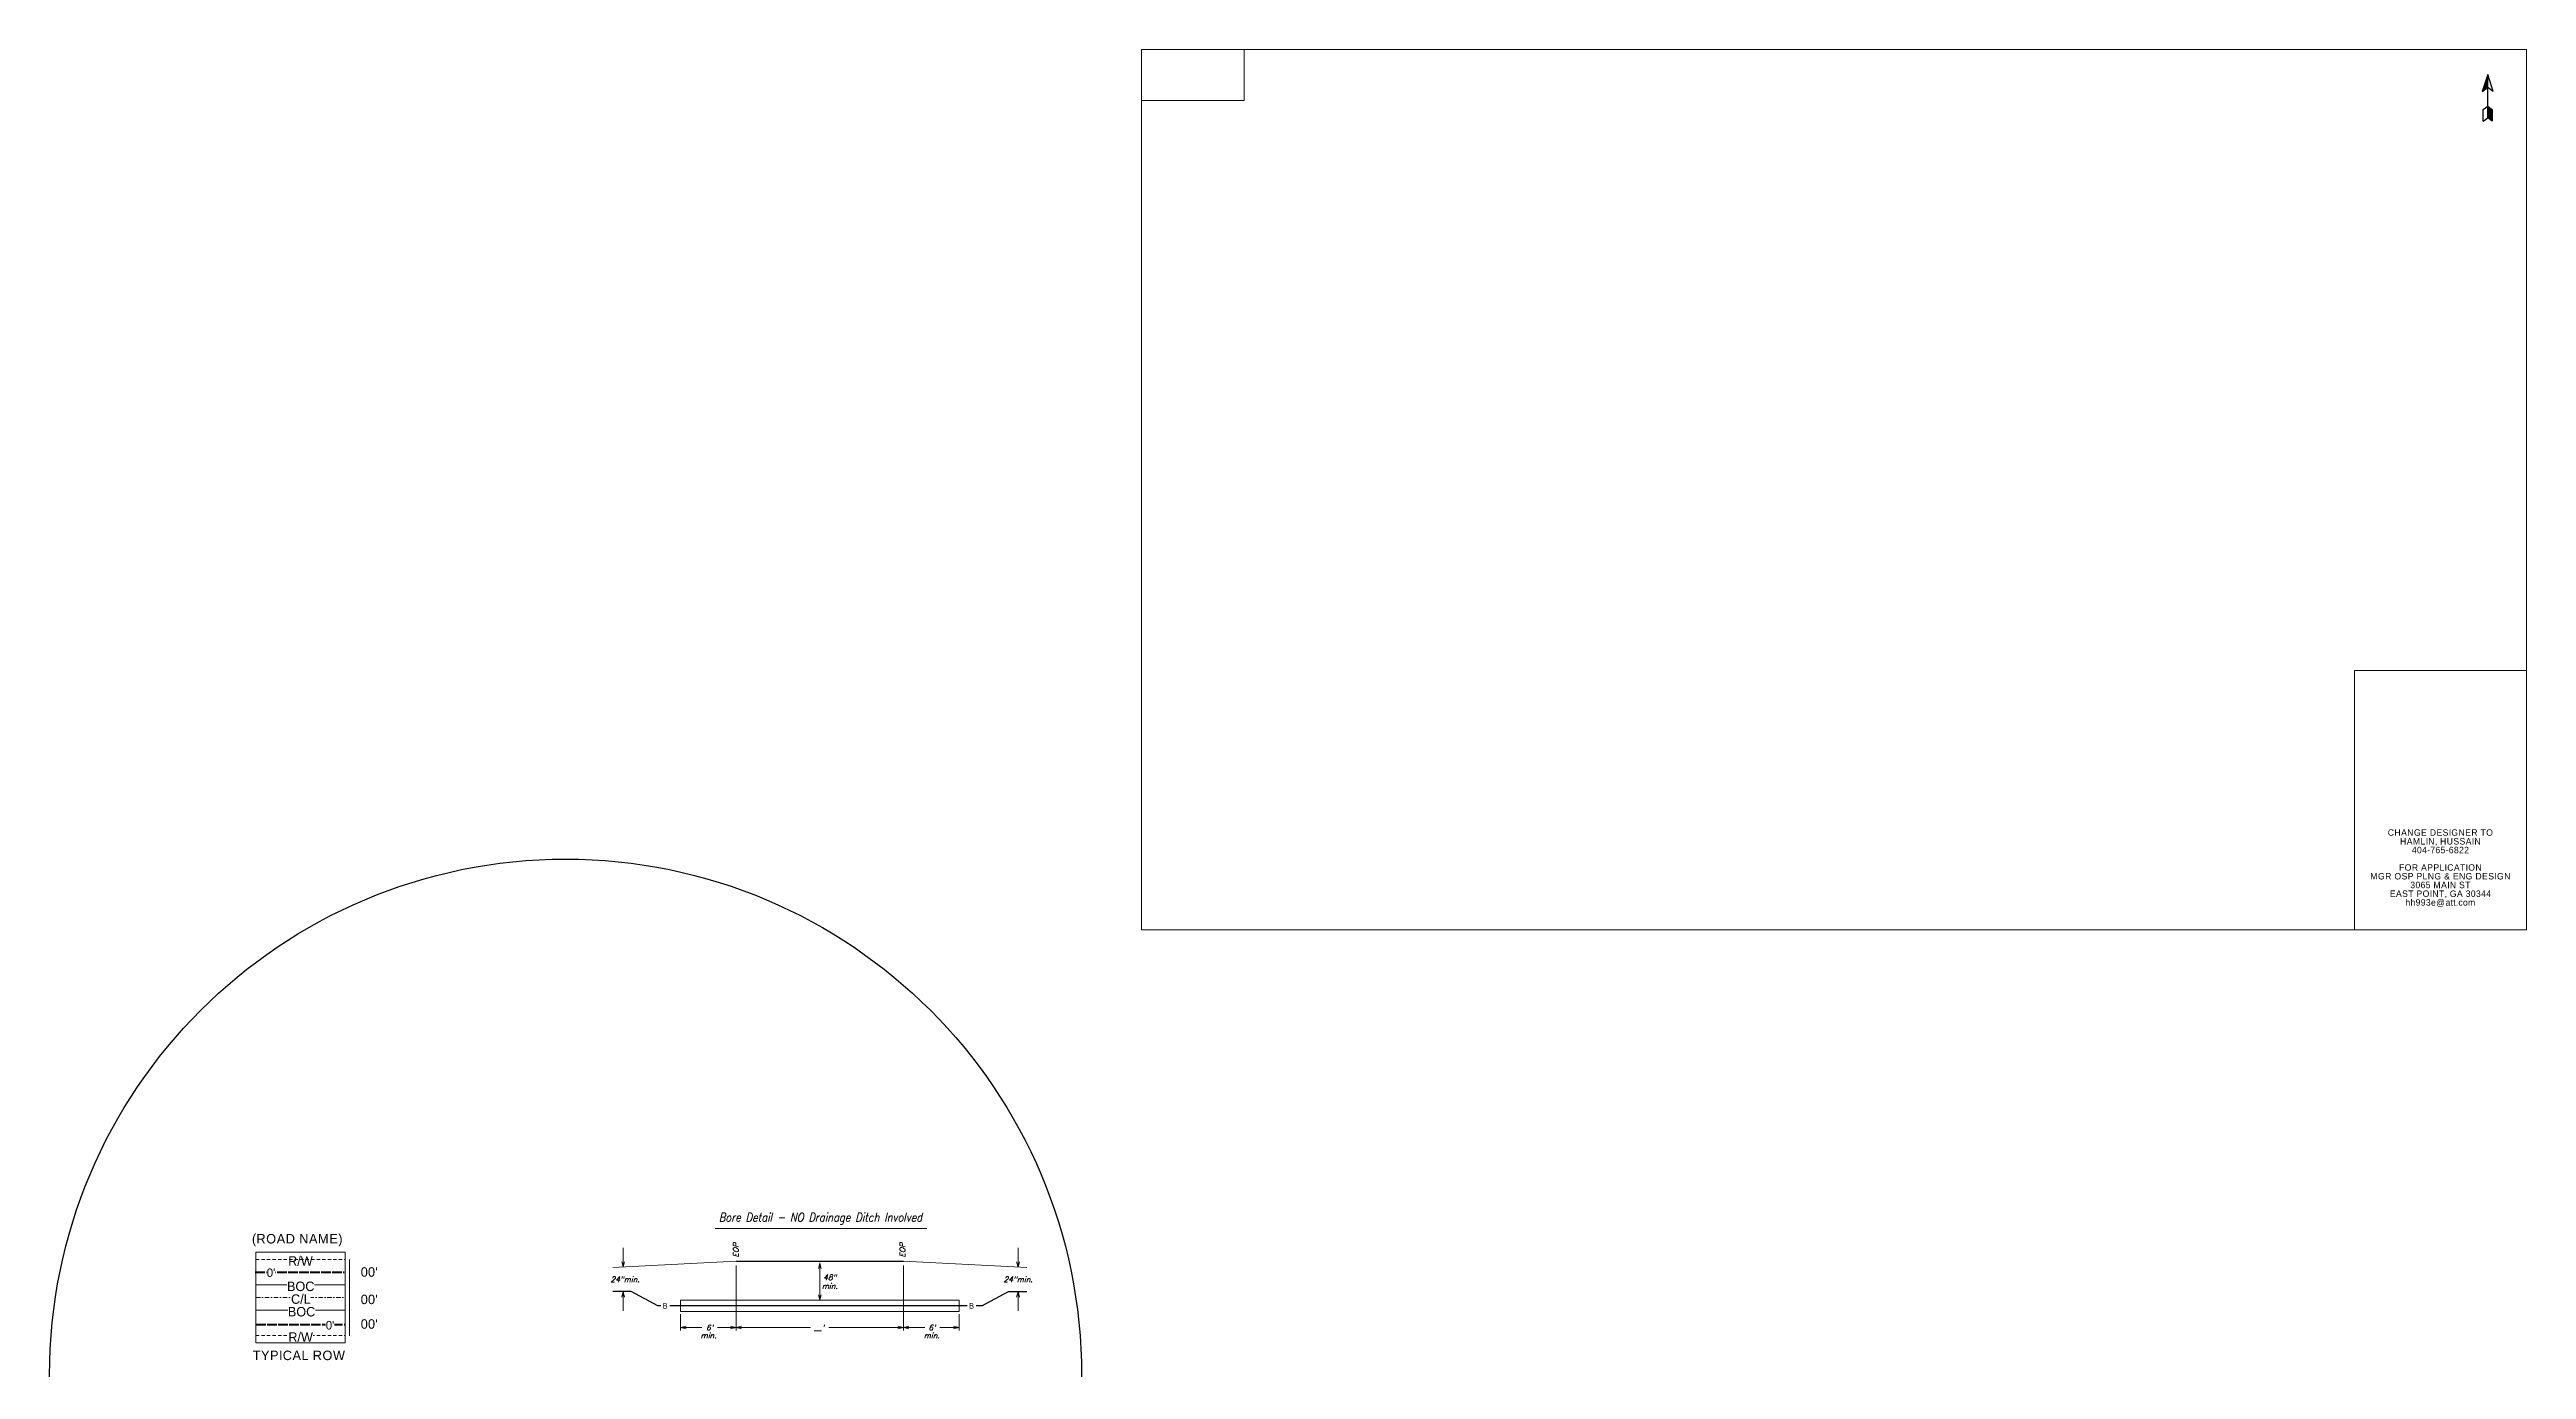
# Model space of a CAD drawing. Header units: feet. Extents: x -16154 to 3860, y -1534289809 to -1534279773.
# Drawn here: x -12897 to -9976, y -1534284259 to -1534282703 of the extents above; entities that cross this region are included whole.
import ezdxf
from ezdxf.enums import TextEntityAlignment as Align

# ---------------------------------------------------------------- set-up
doc = ezdxf.new("R2010")
doc.units = ezdxf.units.FT
doc.header["$MEASUREMENT"] = 0
for name, pattern in [('Buried', [41.5, 10, -0.75, -0.75, 30]), ('DGN Style 2', [6.514387, 3.908632, -2.605755]), ('DGN Style 4', [10.429533, 5.211509, -2.605755, 0.006514, -2.605755])]:
    doc.linetypes.add(name, pattern=pattern)
for name, color, linetype, lineweight in [('Level 1', 7, 'Continuous', 0), ('Level 17', 7, 'Continuous', 0), ('Level 18', 7, 'Continuous', 0), ('Level 2', 7, 'Continuous', 0), ('Level 3', 7, 'Continuous', 0), ('Level 63', 7, 'Continuous', 0)]:
    doc.layers.add(name, color=color, linetype=linetype, lineweight=lineweight)
doc.styles.add('Style-ENGINEERING', font='ENGINEERING.shx')
doc.styles.add('Style-font000', font='font000.shx')
doc.styles.add('Style-ITALICS', font='ITALICS.shx')
doc.styles.add('Telco', font='font000.shx', dxfattribs={"height": 9})
doc.styles.add('TelcoFixed', font='font000.shx', dxfattribs={"height": 9})
doc.styles.add('TelcoFixedNoMask', font='font000.shx', dxfattribs={"height": 9})

# ---------------------------------------------------------------- blocks, each defined once
blk = doc.blocks.new('*U4')
at = {"layer": 'Level 63', "color": 7, "linetype": 'Continuous', "lineweight": 0, "flags": 128}
blk.add_lwpolyline([(816.6, -518.9), (816.6, 518.9), (-816.6, 518.9), (-816.6, -518.9)], close=True, dxfattribs=at)
blk.add_lwpolyline([(816.6, -213.1), (613.9, -213.1), (613.9, -518.9)], dxfattribs=at)
blk = doc.blocks.new('*U3')
at = {"layer": 'Level 3', "color": 7, "linetype": 'Continuous', "lineweight": 0, "flags": 128}
blk.add_lwpolyline([(-816.6, 518.9), (-695.3, 518.9), (-695.3, 458.8), (-816.6, 458.8)], close=True, dxfattribs=at)
at = {"layer": 'Level 63', "color": 7, "linetype": 'Continuous', "lineweight": 0}
blk.add_blockref('*U4', (0, 0), dxfattribs=at)
blk = doc.blocks.new('NORTH')
at = {"layer": 'Level 18', "linetype": 'Continuous', "lineweight": 30}
h = blk.add_hatch(color=92, dxfattribs=at)
edge = h.paths.add_edge_path()
edge.add_arc((0, 0), 0.913, 0, 360)
blk.add_hatch(color=92, dxfattribs=at).paths.add_polyline_path([(12.6, 0), (7.8, 6.4), (28, 0)])
at = {"layer": 'Level 18', "linetype": 'Continuous', "lineweight": 30, "extrusion": (0, 0, -1)}
blk.add_hatch(color=92, dxfattribs=at).paths.add_polyline_path([(13.4, -5.2), (9.6, 0), (23.2, 0), (27.1, -5.2)])
at = {"layer": 'Level 18', "color": 92, "linetype": 'Continuous', "lineweight": 30}
for p, q in [((-27.1, 5.2), (-23.2, 0)), ((-27.1, 5.2), (-13.4, 5.2)), ((-13.4, 5.2), (-9.6, 0)), ((-23.2, 0), (28, 0)), ((7.8, -6.4), (28, 0)), ((7.8, -6.4), (12.6, 0))]:
    blk.add_line(p, q, dxfattribs=at)
at = {"layer": 'Level 18', "color": 92, "linetype": 'Continuous', "lineweight": 30, "flags": 128}
for points in [[(28, 0), (7.8, 6.4), (12.6, 0)], [(-9.6, 0), (-13.4, -5.2), (-27.1, -5.2), (-23.2, 0)]]:
    blk.add_lwpolyline(points, close=True, dxfattribs=at)
blk = doc.blocks.new('BORE')
at = {"layer": 'Level 18', "color": 2, "linetype": 'Continuous', "lineweight": 0}
for p, q in [((-120.8, 56.5), (120.6, 56.5)), ((-225.8, 34.5), (-225.8, 12.5)), ((224.4, 34.5), (224.4, 12.5)), ((-97.2, 14.3), (-97.2, -59.5)), ((-1.6, 17.4), (-1.6, -25.1)), ((93.8, 14.3), (93.8, -59.5)), ((-225.8, -37.3), (-225.8, -15.2)), ((224.4, -37.3), (224.4, -15.2)), ((-160.4, -41.2), (-160.4, -59.5)), ((-136.1, -56.3), (-160.4, -56.3)), ((-118.2, -56.3), (-97.2, -56.3)), ((-12.1, -56.3), (-97.2, -56.3)), ((8.7, -56.3), (93.8, -56.3)), ((118.2, -56.3), (93.8, -56.3)), ((135.4, -56.3), (157.2, -56.3)), ((157.2, -41.2), (157.2, -59.5))]:
    blk.add_line(p, q, dxfattribs=at)
at = {"layer": 'Level 18', "color": 135, "linetype": 'Continuous', "lineweight": 30}
blk.add_line((-97, 19.4), (93.8, 19.4), dxfattribs=at)
at = {"layer": 'Level 18', "color": 20, "linetype": 'Continuous', "lineweight": 30}
for p, q in [((-183.1, -31.6), (-186.2, -31.6)), ((166.3, -31.6), (-172.8, -31.6)), ((183, -31.6), (176.6, -31.6))]:
    blk.add_line(p, q, dxfattribs=at)
at = {"layer": 'Level 18', "color": 7, "linetype": 'Continuous', "lineweight": 0, "flags": 128}
for points in [[(-97, 19.4), (-237.7, 12)], [(93.8, 19.4), (234.5, 12)]]:
    blk.add_lwpolyline(points, dxfattribs=at)
at = {"layer": 'Level 18', "color": 2, "linetype": 'Continuous', "lineweight": 0, "flags": 128}
for points in [[(-224.2, 18.8), (-225.8, 12.5), (-227.4, 18.8)], [(-3.2, 11), (-1.6, 17.3), (0, 11)], [(226, 18.8), (224.4, 12.5), (222.8, 18.8)], [(-227.4, -21.5), (-225.8, -15.2), (-224.2, -21.5)], [(0, -18.8), (-1.6, -25.1), (-3.2, -18.8)], [(222.8, -21.5), (224.4, -15.2), (226, -21.5)], [(-154.1, -57.9), (-160.4, -56.3), (-154.1, -54.7)], [(-103.5, -54.7), (-97.2, -56.3), (-103.5, -57.9)], [(-90.9, -57.9), (-97.2, -56.3), (-90.9, -54.7)], [(87.5, -54.7), (93.8, -56.3), (87.5, -57.9)], [(100, -57.9), (93.8, -56.3), (100, -54.7)], [(150.9, -54.7), (157.2, -56.3), (150.9, -57.9)]]:
    blk.add_lwpolyline(points, dxfattribs=at)
at = {"layer": 'Level 18', "color": 20, "linetype": 'Continuous', "lineweight": 30, "flags": 128}
for points in [[(-186.2, -31.6), (-216.9, -15.2), (-237.7, -15.2)], [(183, -31.6), (213.6, -15.2), (234.4, -15.2)]]:
    blk.add_lwpolyline(points, dxfattribs=at)
at = {"layer": 'Level 18', "color": 7, "linetype": 'Continuous', "lineweight": 0, "flags": 128}
blk.add_lwpolyline([(-160.4, -38), (157.2, -38), (157.2, -25.1), (-160.4, -25.1)], close=True, dxfattribs=at)
at = {"layer": 'Level 18', "color": 2, "linetype": 'Continuous', "lineweight": 0, "style": 'Style-ITALICS', "width": 0.828147}
blk.add_text('Bore Detail - NO Drainage Ditch Involved', height=9.899, dxfattribs=at).set_placement((-0.8, 69.4), align=Align.MIDDLE_CENTER)
at = {"layer": 'Level 18', "color": 2, "linetype": 'Continuous', "lineweight": 0, "style": 'Style-ITALICS'}
for p in [(-97.4, 31.9), (92.6, 31.9)]:
    blk.add_text('EOP', height=6.3, rotation=90, dxfattribs=at).set_placement(p, align=Align.MIDDLE_CENTER)
for s, p in [('24"min.', (-223.7, -1.4)), ('24"min.', (224.5, -1.4)), ('min.', (9.8, -9)), ("6'", (-127.4, -56.3)), ("__'", (-2.4, -56.3)), ("6'", (126.2, -56.3)), ('min.', (-128.4, -65.4)), ('min.', (126, -65.4))]:
    blk.add_text(s, height=6.3, dxfattribs=at).set_placement(p, align=Align.MIDDLE_CENTER)
at = {"layer": 'Level 18', "color": 20, "linetype": 'Continuous', "lineweight": 0, "style": 'Style-ENGINEERING'}
for p in [(-178, -31.6), (171.4, -31.6)]:
    blk.add_text('B', height=6.3, dxfattribs=at).set_placement(p, align=Align.MIDDLE_CENTER)
at = {"layer": 'Level 18', "color": 2, "linetype": 'Continuous', "lineweight": 0, "insert": (9.8, 0.9), "char_height": 6.3, "attachment_point": 5, "line_spacing_factor": 0.6, "style": 'Style-ITALICS'}
blk.add_mtext('48"', dxfattribs=at)

msp = doc.modelspace()

# ---------------------------------------------------------------- linework, layer by layer
at = {"layer": 'Level 1', "color": 253, "linetype": 'DGN Style 4', "lineweight": 0}
msp.add_line((-12653.2, -1534284174.2), (-12547.9, -1534284174.2), dxfattribs=at)
at = {"layer": 'Level 18', "color": 7, "linetype": 'Continuous', "lineweight": 13}
msp.add_line((-12542.8, -1534284129.3), (-12542.8, -1534284219.4), dxfattribs=at)
at = {"layer": 'Level 18', "color": 7, "linetype": 'Continuous', "lineweight": 13, "flags": 128}
msp.add_lwpolyline([(-12653.2, -1534284120.8), (-12547.9, -1534284120.8), (-12547.9, -1534284227.6), (-12653.2, -1534284227.6)], close=True, dxfattribs=at)
at = {"layer": 'Level 2', "color": 253, "linetype": 'DGN Style 2', "lineweight": 0}
msp.add_line((-12653.2, -1534284219), (-12547.9, -1534284219), dxfattribs=at)
at = {"layer": 'Level 3', "color": 253, "linetype": 'Continuous', "lineweight": 0}
for p, q in [((-12653.2, -1534284159.3), (-12547.9, -1534284159.3)), ((-12653.2, -1534284189.2), (-12547.9, -1534284189.2))]:
    msp.add_line(p, q, dxfattribs=at)

# ---------------------------------------------------------------- block references
at = {"layer": 'Level 18', "color": 92, "linetype": 'Continuous', "lineweight": 30, "xscale": 0.9999600000000001, "yscale": 0.9999600000000001, "zscale": 0.9999600000000001, "rotation": 90}
msp.add_blockref('NORTH', (-10021.5, -1534282760.2), dxfattribs=at)
at = {"layer": 'Level 18', "color": 7, "linetype": 'Continuous', "lineweight": 0, "xscale": 1.034010942203661, "yscale": 1.034010942203661, "zscale": 1.034010942203661}
msp.add_blockref('BORE', (-11986.6, -1534284151.4), dxfattribs=at)
at = {"layer": 'Level 63', "color": 7, "linetype": 'Continuous', "lineweight": 0}
msp.add_blockref('*U3', (-10792.4, -1534283221.9), dxfattribs=at)

# ---------------------------------------------------------------- texts
at = {"layer": 'Level 18', "color": 7, "linetype": 'Continuous', "lineweight": 30, "insert": (-10077.1, -1534283668), "char_height": 7.604, "attachment_point": 5, "line_spacing_factor": 0.812622, "style": 'TelcoFixedNoMask'}
msp.add_mtext('\\T1.070;CHANGE DESIGNER TO\\PHAMLIN, HUSSAIN\\P404-765-6822\\P\\PFOR APPLICATION\\PMGR OSP PLNG & ENG DESIGN\\P3065 MAIN ST\\PEAST POINT, GA 30344\\Phh993e@att.com', dxfattribs=at)

# ---------------------------------------------------------------- next in the draw order: texts
at = {"layer": 'Level 1', "color": 7, "linetype": 'Continuous', "lineweight": 30, "insert": (-12600.2, -1534284176.1), "char_height": 11.16, "attachment_point": 5, "line_spacing_factor": 0.841947, "style": 'Telco', "bg_fill": 3, "box_fill_scale": 1, "bg_fill_color": 178, "bg_fill_transparency": 0}
msp.add_mtext('C/L', dxfattribs=at)
at = {"layer": 'Level 18', "color": 135, "linetype": 'Continuous', "lineweight": 13, "char_height": 11.2, "attachment_point": 1, "line_spacing_factor": 0.6, "style": 'TelcoFixed', "bg_fill": 3, "box_fill_scale": 1, "bg_fill_color": 178, "bg_fill_transparency": 0}
for insert in [(-12529.6, -1534284138.5), (-12529.6, -1534284170.8), (-12529.6, -1534284199.8)]:
    msp.add_mtext("\\T1.024;00'", dxfattribs=dict(at, insert=insert))
at = {"layer": 'Level 2', "color": 7, "linetype": 'Continuous', "lineweight": 30, "char_height": 11.16, "attachment_point": 5, "line_spacing_factor": 0.841947, "style": 'Telco', "bg_fill": 3, "box_fill_scale": 1, "bg_fill_color": 178, "bg_fill_transparency": 0}
for insert in [(-12600.7, -1534284131.3), (-12600.5, -1534284220.9)]:
    msp.add_mtext('R/W', dxfattribs=dict(at, insert=insert))

# ---------------------------------------------------------------- next in the draw order: linework, layer by layer
at = {"layer": 'Level 2', "color": 253, "linetype": 'DGN Style 2', "lineweight": 0}
msp.add_line((-12653.2, -1534284129.4), (-12547.9, -1534284129.4), dxfattribs=at)

# ---------------------------------------------------------------- next in the draw order: texts
at = {"layer": 'Level 17', "color": 92, "linetype": 'Continuous', "lineweight": 30, "char_height": 11.16, "attachment_point": 5, "line_spacing_factor": 0.841947, "style": 'Telco', "bg_fill": 3, "box_fill_scale": 1, "bg_fill_color": 178, "bg_fill_transparency": 0}
for insert in [(-12600.4, -1534284161.1), (-12599.4, -1534284191)]:
    msp.add_mtext('BOC', dxfattribs=dict(at, insert=insert))
at = {"layer": 'Level 18', "color": 135, "linetype": 'Continuous', "lineweight": 13, "char_height": 11.2, "attachment_point": 1, "line_spacing_factor": 0.798, "style": 'TelcoFixed', "bg_fill": 3, "box_fill_scale": 1, "bg_fill_color": 178, "bg_fill_transparency": 0}
for s, insert in [('\\T1.064;(ROAD NAME)', (-12657.9, -1534284099.3)), ('\\T1.062;TYPICAL ROW', (-12656.9, -1534284236.8))]:
    msp.add_mtext(s, dxfattribs=dict(at, insert=insert))

# ---------------------------------------------------------------- next in the draw order: linework, layer by layer
at = {"layer": 'Level 63', "color": 1, "linetype": 'Buried', "lineweight": 40, "ltscale": 1.126138}
for p, q in [((-12654, -1534284144.4), (-12549, -1534284144.4)), ((-12652.9, -1534284206.2), (-12547.9, -1534284206.2))]:
    msp.add_line(p, q, dxfattribs=at)

# ---------------------------------------------------------------- next in the draw order: texts
at = {"layer": 'Level 63', "color": 1, "linetype": 'Buried', "lineweight": 40, "char_height": 10.14, "attachment_point": 1, "line_spacing_factor": 0.6, "style": 'Style-font000', "bg_fill": 3, "box_fill_scale": 1, "bg_fill_color": 178, "bg_fill_transparency": 0}
for insert in [(-12640.5, -1534284139.9), (-12570.9, -1534284201.8)]:
    msp.add_mtext("0'", dxfattribs=dict(at, insert=insert))

# ---------------------------------------------------------------- next in the draw order: linework, layer by layer
at = {"layer": 'Level 18', "color": 1, "linetype": 'Continuous', "lineweight": 30, "ltscale": 8.004}
msp.add_circle((-12288.1, -1534284265.9), 608.5, dxfattribs=at)

doc.saveas('drawing.dxf')
